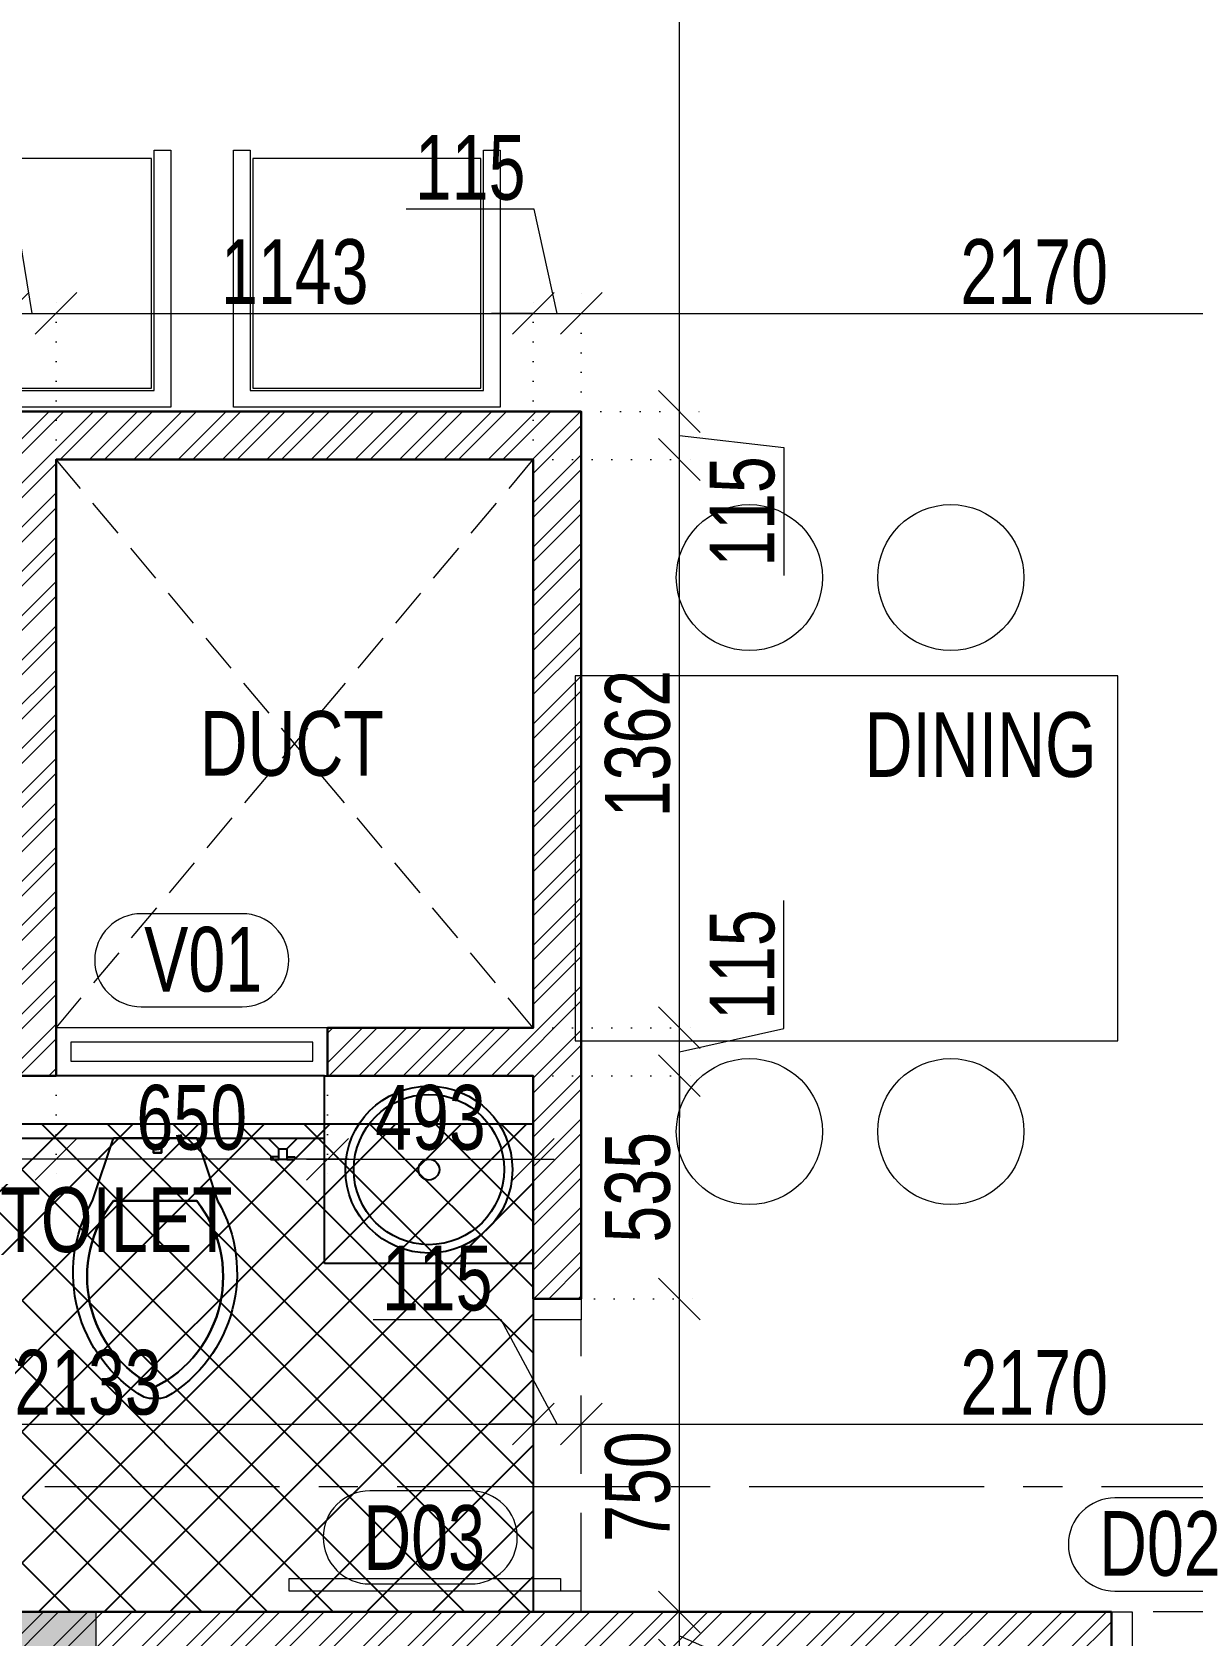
# Model space of a CAD drawing. Header units: inches. Extents: x 785882 to 928568, y 496782 to 576896.
# Drawn here: x 875611 to 878391, y 545544 to 549388 of the extents above; entities that cross this region are included whole.
import ezdxf
from ezdxf.enums import TextEntityAlignment as Align

# ---------------------------------------------------------------- set-up
doc = ezdxf.new("R2010")
doc.units = ezdxf.units.IN
doc.header["$LTSCALE"] = 750
doc.header["$MEASUREMENT"] = 0
for name, pattern in [('CENTER', [2, 1.25, -0.25, 0.25, -0.25]), ('CENTER2', [1.125, 0.75, -0.125, 0.125, -0.125]), ('DOT', [0.25, 0, -0.25]), ('HIDDEN', [0.375, 0.25, -0.125]), ('HIDDEN2', [0.1875, 0.125, -0.0625])]:
    doc.linetypes.add(name, pattern=pattern)
for name, color, linetype, lineweight in [('COLUMN', 5, 'Continuous', 13), ('d-fur', 250, 'Continuous', 9), ('DIMENSION WORKING-MSA', 222, 'Continuous', 13), ('DOOR NO-MSA', 4, 'Continuous', 9), ('DOOR-MSA', 50, 'Continuous', 13), ('DOTTED LINE-MSA', 3, 'HIDDEN2', 13), ('FURNITURE-MSA', 251, 'Continuous', 5), ('SECTION LINE', 14, 'CENTER', 9), ('TEXT ROOM NAME-MSA', 210, 'Continuous', 13), ('WALL HATCH-MSA', 251, 'Continuous', 9), ('WALL-MSA', 32, 'Continuous', 30), ('WINDOE NO-MAS', 4, 'Continuous', 9), ('WINDOW-MSA', 50, 'Continuous', 13)]:
    doc.layers.add(name, color=color, linetype=linetype, lineweight=lineweight)
for name, color, linetype in [('HATCH-SUNK 300MM-MSA', 47, 'Continuous'), ('P.FIXTURE', 7, 'Continuous'), ('R.C.C HATCH-MSA', 250, 'Continuous')]:
    doc.layers.add(name, color=color, linetype=linetype)
doc.styles.add('AR', font='swisscl.ttf')
doc.styles.add('Arial-Reg', font='swisscl.ttf', dxfattribs={"height": 155})
doc.styles.add('Arial-Reg+0.8Sc', font='swisscl.ttf')
doc.styles.add('MtXpl_Swis721_LtCn_B', font='swisscl.ttf')
doc.dimstyles.new('WORKING DIM', dxfattribs={"dimtxt": 155, "dimasz": 100, "dimexe": 50, "dimexo": 0, "dimgap": 20, "dimtad": 1, "dimdec": 0, "dimzin": 0, "dimdsep": 46, "dimtxsty": 'AR', "dimblk": 'OBLIQUE', "dimcen": 0.09, "dimdle": 50, "dimclrd": 256, "dimclre": 250, "dimclrt": 256, "dimadec": 0, "dimazin": 0, "dimtfac": 1, "dimtdec": 0, "dimtofl": 0, "dimtmove": 1, "dimatfit": 0, "dimfxl": 1, "dimtolj": 1, "dimtzin": 0, "dimlwd": -1, "dimlwe": -1, "dimarcsym": 0})

# ---------------------------------------------------------------- blocks, each defined once
blk = doc.blocks.new('t4tgg34')
for points in [[(375405.3, -62759.1), (375390.8, -62744.6), (375390.8, -62738.4), (375370.8, -62738.4), (375370.8, -62719.7), (375390.8, -62719.7), (375390.8, -62713.4), (375405.3, -62699), (375405.3, -62635.1), (375255.5, -62585.2, 0.412342), (374784.6, -62708.9, 0.132891), (374784.6, -62761, 0.412336), (375255.5, -62884.7), (375405.3, -62834.8)], [(375255.5, -62834.8, -0.475238), (374809.5, -62734.9, -0.475243), (375255.5, -62635.1)]]:
    blk.add_lwpolyline(points, format="xyb", close=True)
blk.add_lwpolyline([(375255.5, -62834.8), (375255.5, -62635.1, 0.475243), (374809.5, -62734.9, 0.475238), (375255.5, -62834.8, 0.489246)], format="xyb")
blk.add_lwpolyline([(375405.3, -62635.1), (375405.3, -62699), (375390.8, -62713.4), (375390.8, -62719.7), (375370.8, -62719.7), (375370.8, -62738.4), (375390.8, -62738.4), (375390.8, -62744.6), (375405.3, -62759.1), (375405.3, -62699), (375405.3, -62834.8)])
blk = doc.blocks.new('9')
at = {"linetype": 'Continuous'}
for p, q in [((709869.5, -390414.7), (709869.5, -390433.8)), ((709875.9, -390414.7), (709875.9, -390433.8)), ((709875.9, -390433.8), (709869.5, -390433.8))]:
    blk.add_line(p, q, dxfattribs=at)
for points in [[(709875.9, -390395.7), (709875.9, -390376.6), (709869.5, -390376.6), (709869.5, -390395.7)], [(709894.9, -390395.7), (709920.3, -390370.3), (709920.3, -390440.1), (709894.9, -390414.7)]]:
    blk.add_lwpolyline(points, dxfattribs=at)
blk.add_lwpolyline([(709894.9, -390414.7), (709869.5, -390414.7), (709869.5, -390395.7), (709894.9, -390395.7)], close=True, dxfattribs=at)
blk = doc.blocks.new('BLOCK-G & H TYPICAL COLOUMN')
at = {"layer": 'R.C.C HATCH-MSA'}
h = blk.add_hatch(color=256, dxfattribs=at)
h.dxf.hatch_style = 1
h.paths.add_polyline_path([(172697.62, -104207.75), (172688.57, -104207.75), (172688.57, -104255), (172697.62, -104255)])
h.paths.add_polyline_path([(172327.12, -104207.75), (172336.18, -104207.75), (172336.18, -104255), (172327.12, -104255)])
h.paths.add_polyline_path([(172819.88, -104207.75), (172819.88, -104216.81), (172867.12, -104216.81), (172867.12, -104207.75)])
h.paths.add_polyline_path([(172204.87, -104207.75), (172204.87, -104216.81), (172157.62, -104216.81), (172157.62, -104207.75)])
h.paths.add_polyline_path([(172561.18, -104240.06), (172552.12, -104240.06), (172552.12, -104287.31), (172561.18, -104287.31)])
h.paths.add_polyline_path([(172463.57, -104240.06), (172472.62, -104240.06), (172472.62, -104287.31), (172463.57, -104287.31)])
h.paths.add_polyline_path([(172177.87, -104422.2), (172177.87, -104431.25), (172130.62, -104431.25), (172130.62, -104422.2)])
h.paths.add_polyline_path([(172894.12, -104422.2), (172894.12, -104431.25), (172846.88, -104431.25), (172846.88, -104422.2)])
h.paths.add_polyline_path([(172336.12, -104486.75), (172336.12, -104495.81), (172288.87, -104495.81), (172288.87, -104486.75)])
h.paths.add_polyline_path([(172202.62, -104543.75), (172202.62, -104552.81), (172155.37, -104552.81), (172155.37, -104543.75)])
h.paths.add_polyline_path([(172822.13, -104543.75), (172822.13, -104552.81), (172869.37, -104552.81), (172869.37, -104543.75)])
h.paths.add_polyline_path([(172516.9, -104495.81), (172507.85, -104495.81), (172507.85, -104448.56), (172516.9, -104448.56)])
h.paths.add_polyline_path([(172697.62, -104104.25), (172688.57, -104104.25), (172688.57, -104057.01), (172697.62, -104057.01)])
h.paths.add_polyline_path([(172327.12, -104104.25), (172336.18, -104104.25), (172336.18, -104057.01), (172327.12, -104057.01)])
h.paths.add_polyline_path([(172819.88, -104104.25), (172819.88, -104095.2), (172867.12, -104095.2), (172867.12, -104104.25)])
h.paths.add_polyline_path([(172204.87, -104104.25), (172204.87, -104095.2), (172157.62, -104095.2), (172157.62, -104104.25)])
h.paths.add_polyline_path([(172561.18, -104071.94), (172552.12, -104071.94), (172552.12, -104024.7), (172561.18, -104024.7)])
h.paths.add_polyline_path([(172463.57, -104071.94), (172472.62, -104071.94), (172472.62, -104024.7), (172463.57, -104024.7)])
h.paths.add_polyline_path([(172177.87, -103889.81), (172177.87, -103880.75), (172130.62, -103880.75), (172130.62, -103889.81)])
h.paths.add_polyline_path([(172894.12, -103889.81), (172894.12, -103880.75), (172846.88, -103880.75), (172846.88, -103889.81)])
h.paths.add_polyline_path([(172336.12, -103825.25), (172336.12, -103816.2), (172288.87, -103816.2), (172288.87, -103825.25)])
h.paths.add_polyline_path([(172202.62, -103768.25), (172202.62, -103759.2), (172155.37, -103759.2), (172155.37, -103768.25)])
h.paths.add_polyline_path([(172822.13, -103768.25), (172822.13, -103759.2), (172869.37, -103759.2), (172869.37, -103768.25)])
h.paths.add_polyline_path([(172516.9, -103816.2), (172507.85, -103816.2), (172507.85, -103863.44), (172516.9, -103863.44)])
h.paths.add_polyline_path([(172548.37, -103699.31), (172548.37, -103690.25), (172595.62, -103690.25), (172595.62, -103699.31)])
h.paths.add_polyline_path([(172476.37, -103699.31), (172476.37, -103690.25), (172429.13, -103690.25), (172429.13, -103699.31)])
h.paths.add_polyline_path([(172726.82, -103612.31), (172726.82, -103603.25), (172774.06, -103603.25), (172774.06, -103612.31)])
h.paths.add_polyline_path([(172297.93, -103612.31), (172297.93, -103603.25), (172250.69, -103603.25), (172250.69, -103612.31)])
h.paths.add_polyline_path([(172920.37, -103523.81), (172920.37, -103514.75), (172857.56, -103514.75), (172857.56, -103523.81)])
h.paths.add_polyline_path([(172104.37, -103523.81), (172104.37, -103514.75), (172167.19, -103514.75), (172167.19, -103523.81)])
h.paths.add_polyline_path([(172476.37, -103492.94), (172467.32, -103492.94), (172467.32, -103445.7), (172476.37, -103445.7)])
h.paths.add_polyline_path([(172548.37, -103492.94), (172557.43, -103492.94), (172557.43, -103445.7), (172548.37, -103445.7)])
h.paths.add_polyline_path([(172663.43, -103454.75), (172759.5, -103454.75), (172759.5, -103349.7), (172663.43, -103349.7), (172663.43, -103358.75), (172750.44, -103358.75), (172750.44, -103445.7), (172663.43, -103445.7)])
h.paths.add_polyline_path([(172361.32, -103454.75), (172265.25, -103454.75), (172265.25, -103349.7), (172361.32, -103349.7), (172361.32, -103358.75), (172274.31, -103358.75), (172274.31, -103445.7), (172361.32, -103445.7)])
h.paths.add_polyline_path([(172428.37, -103358.75), (172419.32, -103358.75), (172419.32, -103311.51), (172428.37, -103311.51)])
h.paths.add_polyline_path([(172428.37, -103132.74), (172419.32, -103132.74), (172419.32, -103179.99), (172428.37, -103179.99)])
h.paths.add_polyline_path([(172151.62, -103286.75), (172151.62, -103277.7), (172104.37, -103277.7), (172104.37, -103286.75)])
h.paths.add_polyline_path([(172245.43, -103162.74), (172245.43, -103153.68), (172198.19, -103153.68), (172198.19, -103162.74)])
h.paths.add_polyline_path([(172428.37, -103021.25), (172419.32, -103021.25), (172419.32, -103068.5), (172428.37, -103068.5)])
h.paths.add_polyline_path([(172245.43, -102997.25), (172236.37, -102997.25), (172236.37, -103044.5), (172245.43, -103044.5)])
h.paths.add_polyline_path([(172104.37, -102997.25), (172104.37, -103006.31), (172151.62, -103006.31), (172151.62, -102997.25)])
h.paths.add_polyline_path([(172596.37, -103358.75), (172605.43, -103358.75), (172605.43, -103311.51), (172596.37, -103311.51)])
h.paths.add_polyline_path([(172596.37, -103132.74), (172605.43, -103132.74), (172605.43, -103179.99), (172596.37, -103179.99)])
h.paths.add_polyline_path([(172873.13, -103286.75), (172873.13, -103277.7), (172920.37, -103277.7), (172920.37, -103286.75)])
h.paths.add_polyline_path([(172779.32, -103162.74), (172779.32, -103153.68), (172826.56, -103153.68), (172826.56, -103162.74)])
h.paths.add_polyline_path([(172596.37, -103021.25), (172605.43, -103021.25), (172605.43, -103068.5), (172596.37, -103068.5)])
h.paths.add_polyline_path([(172779.32, -102997.25), (172788.37, -102997.25), (172788.37, -103044.5), (172779.32, -103044.5)])
h.paths.add_polyline_path([(172920.37, -102997.25), (172920.37, -103006.31), (172873.13, -103006.31), (172873.13, -102997.25)])
h.paths.add_polyline_path([(172548.37, -104612.7), (172548.37, -104621.75), (172595.62, -104621.75), (172595.62, -104612.7)])
h.paths.add_polyline_path([(172476.37, -104612.7), (172476.37, -104621.75), (172429.13, -104621.75), (172429.13, -104612.7)])
h.paths.add_polyline_path([(172297.93, -104699.7), (172297.93, -104708.75), (172250.69, -104708.75), (172250.69, -104699.7)])
h.paths.add_polyline_path([(172104.37, -104788.2), (172104.37, -104797.25), (172167.19, -104797.25), (172167.19, -104788.2)])
h.paths.add_polyline_path([(172726.82, -104699.7), (172726.82, -104708.75), (172774.06, -104708.75), (172774.06, -104699.7)])
h.paths.add_polyline_path([(172920.37, -104788.2), (172920.37, -104797.25), (172857.56, -104797.25), (172857.56, -104788.2)])
h.paths.add_polyline_path([(172476.37, -104819.06), (172467.32, -104819.06), (172467.32, -104866.31), (172476.37, -104866.31)])
h.paths.add_polyline_path([(172548.37, -104819.06), (172557.43, -104819.06), (172557.43, -104866.31), (172548.37, -104866.31)])
h.paths.add_polyline_path([(172663.43, -104857.25), (172759.5, -104857.25), (172759.5, -104962.31), (172663.43, -104962.31), (172663.43, -104953.25), (172750.44, -104953.25), (172750.44, -104866.31), (172663.43, -104866.31)])
h.paths.add_polyline_path([(172361.32, -104857.25), (172265.25, -104857.25), (172265.25, -104962.31), (172361.32, -104962.31), (172361.32, -104953.25), (172274.31, -104953.25), (172274.31, -104866.31), (172361.32, -104866.31)])
h.paths.add_polyline_path([(172428.37, -104953.25), (172419.32, -104953.25), (172419.32, -105000.5), (172428.37, -105000.5)])
h.paths.add_polyline_path([(172428.37, -105178.31), (172419.32, -105178.31), (172419.32, -105131.06), (172428.37, -105131.06)])
h.paths.add_polyline_path([(172151.62, -105025.25), (172151.62, -105034.31), (172104.37, -105034.31), (172104.37, -105025.25)])
h.paths.add_polyline_path([(172245.43, -105072.5), (172236.37, -105072.5), (172236.37, -105025.25), (172245.43, -105025.25)])
h.paths.add_polyline_path([(172428.37, -105290.75), (172419.32, -105290.75), (172419.32, -105243.51), (172428.37, -105243.51)])
h.paths.add_polyline_path([(172245.43, -105314.75), (172236.37, -105314.75), (172236.37, -105267.51), (172245.43, -105267.51)])
h.paths.add_polyline_path([(172104.37, -105277.35), (172113.43, -105277.35), (172113.43, -105314.75), (172104.37, -105314.75)])
h.paths.add_polyline_path([(172596.37, -104953.25), (172605.43, -104953.25), (172605.43, -105000.5), (172596.37, -105000.5)])
h.paths.add_polyline_path([(172596.37, -105178.31), (172605.43, -105178.31), (172605.43, -105131.06), (172596.37, -105131.06)])
h.paths.add_polyline_path([(172873.13, -105025.25), (172873.13, -105034.31), (172920.37, -105034.31), (172920.37, -105025.25)])
h.paths.add_polyline_path([(172788.37, -105025.25), (172779.32, -105025.25), (172779.32, -105072.5), (172788.37, -105072.5)])
h.paths.add_polyline_path([(172596.37, -105290.75), (172605.43, -105290.75), (172605.43, -105243.51), (172596.37, -105243.51)])
h.paths.add_polyline_path([(172779.32, -105314.75), (172788.37, -105314.75), (172788.37, -105267.51), (172779.32, -105267.51)])
h.paths.add_polyline_path([(172911.32, -105314.75), (172920.37, -105314.75), (172920.37, -105277.35), (172911.32, -105277.35)])
h.paths.add_polyline_path([(172688.63, -104486.75), (172688.63, -104495.81), (172735.87, -104495.81), (172735.87, -104486.75)])
h.paths.add_polyline_path([(172688.63, -103825.25), (172688.63, -103816.2), (172735.87, -103816.2), (172735.87, -103825.25)])
at = {"layer": 'COLUMN'}
blk.add_lwpolyline([(172548.37, -103699.31), (172548.37, -103690.25), (172595.62, -103690.25), (172595.62, -103699.31)], close=True, dxfattribs=at)
blk = doc.blocks.new('A$C59c041b7')
at = {"layer": 'HATCH-SUNK 300MM-MSA', "transparency": 33554559}
h = blk.add_hatch(dxfattribs=at)
h.set_pattern_fill('ANSI37', color=256, scale=35)
h.set_pattern_definition([(45, (0, 0), (-78.57724, 78.57724), []), (135, (0, 0), (-78.57724, -78.57724), [])])
h.paths.add_polyline_path([(13525.5, -17602.2), (11507.6, -17602.2), (11507.6, -16432.2), (13525.5, -16432.2)])
at = {"layer": 'HATCH-SUNK 300MM-MSA'}
blk.add_lwpolyline([(13525.5, -17602.2), (11507.6, -17602.2), (11507.6, -16432.2), (13525.5, -16432.2)], close=True, dxfattribs=at)
blk = doc.blocks.new('A$Caebde61c')
at = {"layer": 'FURNITURE-MSA'}
blk.add_lwpolyline([(14925.5, -15358.9), (13625.5, -15358.9), (13625.5, -16233.9), (14925.5, -16233.9)], close=True, dxfattribs=at)
for centre in [(14043.1, -15123.5), (14525.5, -15123.5), (14043.1, -16451.1), (14525.5, -16451.1)]:
    blk.add_circle(centre, 175, dxfattribs=at)
blk = doc.blocks.new('Win-Tag-03')
blk.add_lwpolyline([(-130, 120), (130, 120, -0.414214), (250, 0), (250, 0, -0.414214), (130, -120), (-130, -120, -0.414214), (-250, 0), (-250, 0, -0.414214)], format="xyb", close=True)
blk = doc.blocks.new('A$C37e82350')
at = {"layer": 'SECTION LINE', "linetype": 'CENTER2'}
blk.add_lwpolyline([(17358.7, 15657), (17302.2, 15657), (17302.2, -11419.6), (17346.3, -11419.6)], dxfattribs=at)
blk = doc.blocks.new('A$C16cd5f5f')
at = {"layer": 'WINDOW-MSA', "ltscale": 5000}
for points in [[(50, 50), (50, 850), (80, 850), (80, 50)], [(0, 0), (50, 0), (50, 115), (0, 115)], [(900, 0), (850, 0), (850, 115), (900, 115)]]:
    blk.add_lwpolyline(points, close=True, dxfattribs=at)
at = {"layer": 'WINDOW-MSA', "linetype": 'HIDDEN'}
for points in [[(50, 115), (850, 115)], [(50, 0), (850, 0)]]:
    blk.add_lwpolyline(points, dxfattribs=at)
blk = doc.blocks.new('A$Ca69f7aba')
at = {"layer": 'WINDOW-MSA', "ltscale": 5000}
for points in [[(-750, 0), (-700, 0), (-700, -115), (-750, -115)], [(0, 0), (-50, 0), (-50, -115), (0, -115)], [(-50, -50), (-50, -700), (-80, -700), (-80, -50)]]:
    blk.add_lwpolyline(points, close=True, dxfattribs=at)
at = {"layer": 'WINDOW-MSA', "linetype": 'HIDDEN'}
blk.add_lwpolyline([(-50, 0), (-700, 0)], dxfattribs=at)
at = {"layer": 'WINDOW-MSA', "linetype": 'HIDDEN', "elevation": 0}
blk.add_lwpolyline([(-50, -115), (-700, -115)], dxfattribs=at)
blk = doc.blocks.new('_Oblique')
at = {"color": 0, "linetype": 'ByBlock', "lineweight": -2}
blk.add_line((-0.5, -0.5), (0.5, 0.5), dxfattribs=at)
blk = doc.blocks.new('*D1717')
at = {"layer": 'Defpoints', "color": 0, "ltscale": 0.25, "transparency": 16777216}
for p in [(877161.4, 545601.8), (877161.4, 545601.8), (877161.4, 545486.8)]:
    blk.add_point(p, dxfattribs=at)
at = {"layer": 'DIMENSION WORKING-MSA', "ltscale": 0.25, "transparency": 16777216}
for p, q in [((877161.4, 545601.8), (877161.4, 545701.8)), ((877161.4, 545486.8), (877161.4, 545601.8)), ((877161.4, 545544.3), (877411.4, 545435.3)), ((877161.4, 545486.8), (877161.4, 545386.8)), ((877411.4, 545435.3), (877411.4, 545128.4))]:
    blk.add_line(p, q, dxfattribs=at)
at = {"layer": 'DIMENSION WORKING-MSA', "color": 250, "linetype": 'DOT', "ltscale": 0.25, "transparency": 16777216}
for p, q in [((877161.4, 545601.8), (877211.4, 545601.8)), ((877161.4, 545486.8), (877211.4, 545486.8))]:
    blk.add_line(p, q, dxfattribs=at)
at = {"layer": 'DIMENSION WORKING-MSA', "ltscale": 0.25, "transparency": 16777216, "xscale": 100, "yscale": 100, "zscale": 100}
for p, rotation in [((877161.4, 545601.8), 270), ((877161.4, 545486.8), 90)]:
    blk.add_blockref('_Oblique', p, dxfattribs=dict(at, rotation=rotation))
at = {"layer": 'DIMENSION WORKING-MSA', "ltscale": 0.25, "transparency": 16777216, "insert": (877312.3, 545281.9), "char_height": 155, "attachment_point": 5, "rotation": 90, "style": 'AR'}
blk.add_mtext('\\A1;115', dxfattribs=at)
blk = doc.blocks.new('*D1718')
at = {"layer": 'Defpoints', "color": 0, "ltscale": 0.25, "transparency": 16777216}
for p in [(876911.4, 546351.8), (877161.4, 546351.8), (877161.4, 545601.8)]:
    blk.add_point(p, dxfattribs=at)
at = {"layer": 'DIMENSION WORKING-MSA', "ltscale": 0.25, "transparency": 16777216}
blk.add_line((877161.4, 545551.8), (877161.4, 546401.8), dxfattribs=at)
at = {"layer": 'DIMENSION WORKING-MSA', "color": 250, "linetype": 'DOT', "ltscale": 0.25, "transparency": 16777216}
for p, q in [((876911.4, 546351.8), (877211.4, 546351.8)), ((877161.4, 545601.8), (877211.4, 545601.8))]:
    blk.add_line(p, q, dxfattribs=at)
at = {"layer": 'DIMENSION WORKING-MSA', "ltscale": 0.25, "transparency": 16777216, "xscale": 100, "yscale": 100, "zscale": 100}
for p, rotation in [((877161.4, 546351.8), 90), ((877161.4, 545601.8), 270)]:
    blk.add_blockref('_Oblique', p, dxfattribs=dict(at, rotation=rotation))
at = {"layer": 'DIMENSION WORKING-MSA', "ltscale": 0.25, "transparency": 16777216, "insert": (877062, 545901.8), "char_height": 155, "attachment_point": 5, "rotation": 90, "style": 'AR'}
blk.add_mtext('\\A1;750', dxfattribs=at)
blk = doc.blocks.new('*D1719')
at = {"layer": 'Defpoints', "color": 0, "ltscale": 0.25, "transparency": 16777216}
for p in [(876811.4, 546886.8), (877161.4, 546886.8), (876911.4, 546351.8)]:
    blk.add_point(p, dxfattribs=at)
at = {"layer": 'DIMENSION WORKING-MSA', "ltscale": 0.25, "transparency": 16777216}
blk.add_line((877161.4, 546301.8), (877161.4, 546936.8), dxfattribs=at)
at = {"layer": 'DIMENSION WORKING-MSA', "color": 250, "linetype": 'DOT', "ltscale": 0.25, "transparency": 16777216}
for p, q in [((876811.4, 546886.8), (877211.4, 546886.8)), ((876911.4, 546351.8), (877211.4, 546351.8))]:
    blk.add_line(p, q, dxfattribs=at)
at = {"layer": 'DIMENSION WORKING-MSA', "ltscale": 0.25, "transparency": 16777216, "xscale": 100, "yscale": 100, "zscale": 100}
for p, rotation in [((877161.4, 546886.8), 90), ((877161.4, 546351.8), 270)]:
    blk.add_blockref('_Oblique', p, dxfattribs=dict(at, rotation=rotation))
at = {"layer": 'DIMENSION WORKING-MSA', "ltscale": 0.25, "transparency": 16777216, "insert": (877061.9, 546619.3), "char_height": 155, "attachment_point": 5, "rotation": 90, "style": 'AR'}
blk.add_mtext('\\A1;535', dxfattribs=at)
blk = doc.blocks.new('*D1720')
at = {"layer": 'Defpoints', "color": 0, "ltscale": 0.25, "transparency": 16777216}
for p in [(876811.4, 547001.8), (877161.4, 547001.8), (876811.4, 546886.8)]:
    blk.add_point(p, dxfattribs=at)
at = {"layer": 'DIMENSION WORKING-MSA', "ltscale": 0.25, "transparency": 16777216}
for p, q in [((877411.4, 546999.6), (877411.4, 547306.4)), ((877161.4, 547001.8), (877161.4, 547101.8)), ((877161.4, 546886.8), (877161.4, 547001.8)), ((877161.4, 546944.3), (877411.4, 546999.6)), ((877161.4, 546886.8), (877161.4, 546786.8))]:
    blk.add_line(p, q, dxfattribs=at)
at = {"layer": 'DIMENSION WORKING-MSA', "color": 250, "linetype": 'DOT', "ltscale": 0.25, "transparency": 16777216}
for p, q in [((876811.4, 547001.8), (877211.4, 547001.8)), ((876811.4, 546886.8), (877211.4, 546886.8))]:
    blk.add_line(p, q, dxfattribs=at)
at = {"layer": 'DIMENSION WORKING-MSA', "ltscale": 0.25, "transparency": 16777216, "xscale": 100, "yscale": 100, "zscale": 100}
for p, rotation in [((877161.4, 547001.8), 270), ((877161.4, 546886.8), 90)]:
    blk.add_blockref('_Oblique', p, dxfattribs=dict(at, rotation=rotation))
at = {"layer": 'DIMENSION WORKING-MSA', "ltscale": 0.25, "transparency": 16777216, "insert": (877312.3, 547153), "char_height": 155, "attachment_point": 5, "rotation": 90, "style": 'AR'}
blk.add_mtext('\\A1;115', dxfattribs=at)
blk = doc.blocks.new('*D1721')
at = {"layer": 'Defpoints', "color": 0, "ltscale": 0.25, "transparency": 16777216}
for p in [(876811.4, 548363.5), (877161.4, 548363.5), (876811.4, 547001.8)]:
    blk.add_point(p, dxfattribs=at)
at = {"layer": 'DIMENSION WORKING-MSA', "ltscale": 0.25, "transparency": 16777216}
blk.add_line((877161.4, 546951.8), (877161.4, 548413.5), dxfattribs=at)
at = {"layer": 'DIMENSION WORKING-MSA', "color": 250, "linetype": 'DOT', "ltscale": 0.25, "transparency": 16777216}
for p, q in [((876811.4, 548363.5), (877211.4, 548363.5)), ((876811.4, 547001.8), (877211.4, 547001.8))]:
    blk.add_line(p, q, dxfattribs=at)
at = {"layer": 'DIMENSION WORKING-MSA', "ltscale": 0.25, "transparency": 16777216, "xscale": 100, "yscale": 100, "zscale": 100}
for p, rotation in [((877161.4, 548363.5), 90), ((877161.4, 547001.8), 270)]:
    blk.add_blockref('_Oblique', p, dxfattribs=dict(at, rotation=rotation))
at = {"layer": 'DIMENSION WORKING-MSA', "ltscale": 0.25, "transparency": 16777216, "insert": (877061.9, 547682.6), "char_height": 155, "attachment_point": 5, "rotation": 90, "style": 'AR'}
blk.add_mtext('\\A1;1362', dxfattribs=at)
blk = doc.blocks.new('*D1722')
at = {"layer": 'Defpoints', "color": 0, "ltscale": 0.25, "transparency": 16777216}
for p in [(876926.4, 548478.5), (877161.4, 548478.5), (876811.4, 548363.5)]:
    blk.add_point(p, dxfattribs=at)
at = {"layer": 'DIMENSION WORKING-MSA', "ltscale": 0.25, "transparency": 16777216}
for p, q in [((877161.4, 548313.5), (877161.4, 548528.5)), ((877161.4, 548421), (877411.4, 548392.1)), ((877411.4, 548392.1), (877411.4, 548085.3))]:
    blk.add_line(p, q, dxfattribs=at)
at = {"layer": 'DIMENSION WORKING-MSA', "color": 250, "linetype": 'DOT', "ltscale": 0.25, "transparency": 16777216}
for p, q in [((876926.4, 548478.5), (877211.4, 548478.5)), ((876811.4, 548363.5), (877211.4, 548363.5))]:
    blk.add_line(p, q, dxfattribs=at)
at = {"layer": 'DIMENSION WORKING-MSA', "ltscale": 0.25, "transparency": 16777216, "xscale": 100, "yscale": 100, "zscale": 100}
for p, rotation in [((877161.4, 548478.5), 90), ((877161.4, 548363.5), 270)]:
    blk.add_blockref('_Oblique', p, dxfattribs=dict(at, rotation=rotation))
at = {"layer": 'DIMENSION WORKING-MSA', "ltscale": 0.25, "transparency": 16777216, "insert": (877312.3, 548238.7), "char_height": 155, "attachment_point": 5, "rotation": 90, "style": 'AR'}
blk.add_mtext('\\A1;115', dxfattribs=at)
blk = doc.blocks.new('*D1723')
at = {"layer": 'Defpoints', "color": 0, "ltscale": 0.25, "transparency": 16777216}
for p in [(877161.4, 551698.5), (877161.4, 551698.5), (876926.4, 548478.5)]:
    blk.add_point(p, dxfattribs=at)
at = {"layer": 'DIMENSION WORKING-MSA', "ltscale": 0.25, "transparency": 16777216}
blk.add_line((877161.4, 548428.5), (877161.4, 551748.5), dxfattribs=at)
at = {"layer": 'DIMENSION WORKING-MSA', "color": 250, "linetype": 'DOT', "ltscale": 0.25, "transparency": 16777216}
for p, q in [((877161.4, 551698.5), (877111.4, 551698.5)), ((876926.4, 548478.5), (877211.4, 548478.5))]:
    blk.add_line(p, q, dxfattribs=at)
at = {"layer": 'DIMENSION WORKING-MSA', "ltscale": 0.25, "transparency": 16777216, "xscale": 100, "yscale": 100, "zscale": 100}
for p, rotation in [((877161.4, 551698.5), 90), ((877161.4, 548478.5), 270)]:
    blk.add_blockref('_Oblique', p, dxfattribs=dict(at, rotation=rotation))
at = {"layer": 'DIMENSION WORKING-MSA', "ltscale": 0.25, "transparency": 16777216, "insert": (877061.9, 550088.5), "char_height": 155, "attachment_point": 5, "rotation": 90, "style": 'AR'}
blk.add_mtext('\\A1;3220', dxfattribs=at)
blk = doc.blocks.new('*D1739')
at = {"layer": 'Defpoints', "color": 0, "ltscale": 0.25, "transparency": 16777216}
for p in [(875668.4, 548713.5), (875553.4, 548363.5), (875668.4, 548363.5)]:
    blk.add_point(p, dxfattribs=at)
at = {"layer": 'DIMENSION WORKING-MSA', "ltscale": 0.25, "transparency": 16777216}
for p, q in [((875570.6, 548963.5), (875263.7, 548963.5)), ((875610.9, 548713.5), (875570.6, 548963.5)), ((875553.4, 548713.5), (875453.4, 548713.5)), ((875553.4, 548713.5), (875668.4, 548713.5)), ((875668.4, 548713.5), (875768.4, 548713.5))]:
    blk.add_line(p, q, dxfattribs=at)
at = {"layer": 'DIMENSION WORKING-MSA', "color": 250, "linetype": 'DOT', "ltscale": 0.25, "transparency": 16777216}
for p, q in [((875553.4, 548363.5), (875553.4, 548763.5)), ((875668.4, 548363.5), (875668.4, 548763.5))]:
    blk.add_line(p, q, dxfattribs=at)
at = {"layer": 'DIMENSION WORKING-MSA', "ltscale": 0.25, "transparency": 16777216, "xscale": 100, "yscale": 100, "zscale": 100}
blk.add_blockref('_Oblique', (875553.4, 548713.5), dxfattribs=at)
at = {"layer": 'DIMENSION WORKING-MSA', "ltscale": 0.25, "transparency": 16777216, "xscale": 100, "yscale": 100, "zscale": 100, "rotation": 180}
blk.add_blockref('_Oblique', (875668.4, 548713.5), dxfattribs=at)
at = {"layer": 'DIMENSION WORKING-MSA', "ltscale": 0.25, "transparency": 16777216, "insert": (875417.2, 549062.5), "char_height": 155, "attachment_point": 5, "style": 'AR'}
blk.add_mtext('\\A1;115', dxfattribs=at)
blk = doc.blocks.new('*D1740')
at = {"layer": 'Defpoints', "color": 0, "ltscale": 0.25, "transparency": 16777216}
for p in [(876811.4, 548713.5), (875668.4, 548363.5), (876811.4, 548363.5)]:
    blk.add_point(p, dxfattribs=at)
at = {"layer": 'DIMENSION WORKING-MSA', "color": 250, "linetype": 'DOT', "ltscale": 0.25, "transparency": 16777216}
for p, q in [((875668.4, 548363.5), (875668.4, 548763.5)), ((876811.4, 548363.5), (876811.4, 548763.5))]:
    blk.add_line(p, q, dxfattribs=at)
at = {"layer": 'DIMENSION WORKING-MSA', "ltscale": 0.25, "transparency": 16777216}
blk.add_line((875618.4, 548713.5), (876861.4, 548713.5), dxfattribs=at)
at = {"layer": 'DIMENSION WORKING-MSA', "ltscale": 0.25, "transparency": 16777216, "xscale": 100, "yscale": 100, "zscale": 100, "rotation": 180}
blk.add_blockref('_Oblique', (875668.4, 548713.5), dxfattribs=at)
at = {"layer": 'DIMENSION WORKING-MSA', "ltscale": 0.25, "transparency": 16777216, "xscale": 100, "yscale": 100, "zscale": 100}
blk.add_blockref('_Oblique', (876811.4, 548713.5), dxfattribs=at)
at = {"layer": 'DIMENSION WORKING-MSA', "ltscale": 0.25, "transparency": 16777216, "insert": (876239.9, 548812.8), "char_height": 155, "attachment_point": 5, "style": 'AR'}
blk.add_mtext('\\A1;1143', dxfattribs=at)
blk = doc.blocks.new('*D1741')
at = {"layer": 'Defpoints', "color": 0, "ltscale": 0.25, "transparency": 16777216}
for p in [(876926.4, 548713.5), (876926.4, 548478.5), (876811.4, 548363.5)]:
    blk.add_point(p, dxfattribs=at)
at = {"layer": 'DIMENSION WORKING-MSA', "ltscale": 0.25, "transparency": 16777216}
for p, q in [((876813.6, 548963.5), (876506.7, 548963.5)), ((876868.9, 548713.5), (876813.6, 548963.5)), ((876811.4, 548713.5), (876711.4, 548713.5)), ((876811.4, 548713.5), (876926.4, 548713.5)), ((876926.4, 548713.5), (877026.4, 548713.5))]:
    blk.add_line(p, q, dxfattribs=at)
at = {"layer": 'DIMENSION WORKING-MSA', "color": 250, "linetype": 'DOT', "ltscale": 0.25, "transparency": 16777216}
for p, q in [((876811.4, 548363.5), (876811.4, 548763.5)), ((876926.4, 548478.5), (876926.4, 548763.5))]:
    blk.add_line(p, q, dxfattribs=at)
at = {"layer": 'DIMENSION WORKING-MSA', "ltscale": 0.25, "transparency": 16777216, "xscale": 100, "yscale": 100, "zscale": 100}
blk.add_blockref('_Oblique', (876811.4, 548713.5), dxfattribs=at)
at = {"layer": 'DIMENSION WORKING-MSA', "ltscale": 0.25, "transparency": 16777216, "xscale": 100, "yscale": 100, "zscale": 100, "rotation": 180}
blk.add_blockref('_Oblique', (876926.4, 548713.5), dxfattribs=at)
at = {"layer": 'DIMENSION WORKING-MSA', "ltscale": 0.25, "transparency": 16777216, "insert": (876660.2, 549062.5), "char_height": 155, "attachment_point": 5, "style": 'AR'}
blk.add_mtext('\\A1;115', dxfattribs=at)
blk = doc.blocks.new('*D1742')
at = {"layer": 'Defpoints', "color": 0, "ltscale": 0.25, "transparency": 16777216}
for p in [(879096, 548713.5), (876926.4, 548478.5), (879096, 548311.6)]:
    blk.add_point(p, dxfattribs=at)
at = {"layer": 'DIMENSION WORKING-MSA', "color": 250, "linetype": 'DOT', "ltscale": 0.25, "transparency": 16777216}
for p, q in [((876926.4, 548478.5), (876926.4, 548763.5)), ((879096, 548311.6), (879096, 548763.5))]:
    blk.add_line(p, q, dxfattribs=at)
at = {"layer": 'DIMENSION WORKING-MSA', "ltscale": 0.25, "transparency": 16777216}
blk.add_line((876876.4, 548713.5), (879146, 548713.5), dxfattribs=at)
at = {"layer": 'DIMENSION WORKING-MSA', "ltscale": 0.25, "transparency": 16777216, "xscale": 100, "yscale": 100, "zscale": 100, "rotation": 180}
blk.add_blockref('_Oblique', (876926.4, 548713.5), dxfattribs=at)
at = {"layer": 'DIMENSION WORKING-MSA', "ltscale": 0.25, "transparency": 16777216, "xscale": 100, "yscale": 100, "zscale": 100}
blk.add_blockref('_Oblique', (879096, 548713.5), dxfattribs=at)
at = {"layer": 'DIMENSION WORKING-MSA', "ltscale": 0.25, "transparency": 16777216, "insert": (878011.2, 548812.8), "char_height": 155, "attachment_point": 5, "style": 'AR'}
blk.add_mtext('\\A1;2170', dxfattribs=at)
blk = doc.blocks.new('*D1771')
at = {"layer": 'Defpoints', "color": 0, "ltscale": 0.25, "transparency": 16777216}
for p in [(874678.5, 546051.8), (876811.4, 546051.8), (876811.4, 546051.8)]:
    blk.add_point(p, dxfattribs=at)
at = {"layer": 'DIMENSION WORKING-MSA', "color": 250, "linetype": 'DOT', "ltscale": 0.25, "transparency": 16777216}
for p, q in [((874678.5, 546051.8), (874678.5, 546101.8)), ((876811.4, 546051.8), (876811.4, 546101.8))]:
    blk.add_line(p, q, dxfattribs=at)
at = {"layer": 'DIMENSION WORKING-MSA', "ltscale": 0.25, "transparency": 16777216}
blk.add_line((874628.5, 546051.8), (876861.4, 546051.8), dxfattribs=at)
at = {"layer": 'DIMENSION WORKING-MSA', "ltscale": 0.25, "transparency": 16777216, "xscale": 100, "yscale": 100, "zscale": 100, "rotation": 180}
blk.add_blockref('_Oblique', (874678.5, 546051.8), dxfattribs=at)
at = {"layer": 'DIMENSION WORKING-MSA', "ltscale": 0.25, "transparency": 16777216, "xscale": 100, "yscale": 100, "zscale": 100}
blk.add_blockref('_Oblique', (876811.4, 546051.8), dxfattribs=at)
at = {"layer": 'DIMENSION WORKING-MSA', "ltscale": 0.25, "transparency": 16777216, "insert": (875744.9, 546151.1), "char_height": 155, "attachment_point": 5, "style": 'AR'}
blk.add_mtext('\\A1;2133', dxfattribs=at)
blk = doc.blocks.new('*D1772')
at = {"layer": 'Defpoints', "color": 0, "ltscale": 0.25, "transparency": 16777216}
for p in [(876811.4, 546051.8), (876926.4, 546051.8), (876926.4, 546051.8)]:
    blk.add_point(p, dxfattribs=at)
at = {"layer": 'DIMENSION WORKING-MSA', "ltscale": 0.25, "transparency": 16777216}
for p, q in [((876734.6, 546301.8), (876427.7, 546301.8)), ((876868.9, 546051.8), (876734.6, 546301.8)), ((876811.4, 546051.8), (876711.4, 546051.8)), ((876811.4, 546051.8), (876926.4, 546051.8)), ((876926.4, 546051.8), (877026.4, 546051.8))]:
    blk.add_line(p, q, dxfattribs=at)
at = {"layer": 'DIMENSION WORKING-MSA', "color": 250, "linetype": 'DOT', "ltscale": 0.25, "transparency": 16777216}
for p, q in [((876811.4, 546051.8), (876811.4, 546101.8)), ((876926.4, 546051.8), (876926.4, 546101.8))]:
    blk.add_line(p, q, dxfattribs=at)
at = {"layer": 'DIMENSION WORKING-MSA', "ltscale": 0.25, "transparency": 16777216, "xscale": 100, "yscale": 100, "zscale": 100}
blk.add_blockref('_Oblique', (876811.4, 546051.8), dxfattribs=at)
at = {"layer": 'DIMENSION WORKING-MSA', "ltscale": 0.25, "transparency": 16777216, "xscale": 100, "yscale": 100, "zscale": 100, "rotation": 180}
blk.add_blockref('_Oblique', (876926.4, 546051.8), dxfattribs=at)
at = {"layer": 'DIMENSION WORKING-MSA', "ltscale": 0.25, "transparency": 16777216, "insert": (876581.2, 546400.8), "char_height": 155, "attachment_point": 5, "style": 'AR'}
blk.add_mtext('\\A1;115', dxfattribs=at)
blk = doc.blocks.new('*D1773')
at = {"layer": 'Defpoints', "color": 0, "ltscale": 0.25, "transparency": 16777216}
for p in [(876926.4, 546051.8), (879096, 546051.8), (879096, 546051.8)]:
    blk.add_point(p, dxfattribs=at)
at = {"layer": 'DIMENSION WORKING-MSA', "color": 250, "linetype": 'DOT', "ltscale": 0.25, "transparency": 16777216}
for p, q in [((876926.4, 546051.8), (876926.4, 546101.8)), ((879096, 546051.8), (879096, 546101.8))]:
    blk.add_line(p, q, dxfattribs=at)
at = {"layer": 'DIMENSION WORKING-MSA', "ltscale": 0.25, "transparency": 16777216}
blk.add_line((876876.4, 546051.8), (879146, 546051.8), dxfattribs=at)
at = {"layer": 'DIMENSION WORKING-MSA', "ltscale": 0.25, "transparency": 16777216, "xscale": 100, "yscale": 100, "zscale": 100, "rotation": 180}
blk.add_blockref('_Oblique', (876926.4, 546051.8), dxfattribs=at)
at = {"layer": 'DIMENSION WORKING-MSA', "ltscale": 0.25, "transparency": 16777216, "xscale": 100, "yscale": 100, "zscale": 100}
blk.add_blockref('_Oblique', (879096, 546051.8), dxfattribs=at)
at = {"layer": 'DIMENSION WORKING-MSA', "ltscale": 0.25, "transparency": 16777216, "insert": (878011.2, 546151.1), "char_height": 155, "attachment_point": 5, "style": 'AR'}
blk.add_mtext('\\A1;2170', dxfattribs=at)
blk = doc.blocks.new('*D2361')
at = {"layer": 'Defpoints', "color": 0, "ltscale": 0.25, "transparency": 16777216}
for p in [(874678.5, 546886.8), (875668.4, 546886.8), (874678.5, 546686.6)]:
    blk.add_point(p, dxfattribs=at)
at = {"layer": 'DIMENSION WORKING-MSA', "color": 250, "linetype": 'DOT', "ltscale": 0.25, "transparency": 16777216}
for p, q in [((874678.5, 546886.8), (874678.5, 546636.6)), ((875668.4, 546886.8), (875668.4, 546636.6))]:
    blk.add_line(p, q, dxfattribs=at)
at = {"layer": 'DIMENSION WORKING-MSA', "ltscale": 0.25, "transparency": 16777216}
blk.add_line((875718.4, 546686.6), (874628.5, 546686.6), dxfattribs=at)
at = {"layer": 'DIMENSION WORKING-MSA', "ltscale": 0.25, "transparency": 16777216, "xscale": 100, "yscale": 100, "zscale": 100, "rotation": 180}
blk.add_blockref('_Oblique', (874678.5, 546686.6), dxfattribs=at)
at = {"layer": 'DIMENSION WORKING-MSA', "ltscale": 0.25, "transparency": 16777216, "xscale": 100, "yscale": 100, "zscale": 100}
blk.add_blockref('_Oblique', (875668.4, 546686.6), dxfattribs=at)
at = {"layer": 'DIMENSION WORKING-MSA', "ltscale": 0.25, "transparency": 16777216, "insert": (875173.4, 546786), "char_height": 155, "attachment_point": 5, "style": 'AR'}
blk.add_mtext('\\A1;990', dxfattribs=at)
blk = doc.blocks.new('*D2362')
at = {"layer": 'Defpoints', "color": 0, "ltscale": 0.25, "transparency": 16777216}
for p in [(875668.4, 546886.8), (876318.4, 546886.8), (875668.4, 546686.6)]:
    blk.add_point(p, dxfattribs=at)
at = {"layer": 'DIMENSION WORKING-MSA', "color": 250, "linetype": 'DOT', "ltscale": 0.25, "transparency": 16777216}
for p, q in [((875668.4, 546886.8), (875668.4, 546636.6)), ((876318.4, 546886.8), (876318.4, 546636.6))]:
    blk.add_line(p, q, dxfattribs=at)
at = {"layer": 'DIMENSION WORKING-MSA', "ltscale": 0.25, "transparency": 16777216}
blk.add_line((876368.4, 546686.6), (875618.4, 546686.6), dxfattribs=at)
at = {"layer": 'DIMENSION WORKING-MSA', "ltscale": 0.25, "transparency": 16777216, "xscale": 100, "yscale": 100, "zscale": 100, "rotation": 180}
blk.add_blockref('_Oblique', (875668.4, 546686.6), dxfattribs=at)
at = {"layer": 'DIMENSION WORKING-MSA', "ltscale": 0.25, "transparency": 16777216, "xscale": 100, "yscale": 100, "zscale": 100}
blk.add_blockref('_Oblique', (876318.4, 546686.6), dxfattribs=at)
at = {"layer": 'DIMENSION WORKING-MSA', "ltscale": 0.25, "transparency": 16777216, "insert": (875993.4, 546786), "char_height": 155, "attachment_point": 5, "style": 'AR'}
blk.add_mtext('\\A1;650', dxfattribs=at)
blk = doc.blocks.new('*D2363')
at = {"layer": 'Defpoints', "color": 0, "ltscale": 0.25, "transparency": 16777216}
for p in [(876318.4, 546886.8), (876811.4, 546886.8), (876811.4, 546686.6)]:
    blk.add_point(p, dxfattribs=at)
at = {"layer": 'DIMENSION WORKING-MSA', "color": 250, "linetype": 'DOT', "ltscale": 0.25, "transparency": 16777216}
for p, q in [((876318.4, 546886.8), (876318.4, 546636.6)), ((876811.4, 546886.8), (876811.4, 546636.6))]:
    blk.add_line(p, q, dxfattribs=at)
at = {"layer": 'DIMENSION WORKING-MSA', "ltscale": 0.25, "transparency": 16777216}
blk.add_line((876268.4, 546686.6), (876861.4, 546686.6), dxfattribs=at)
at = {"layer": 'DIMENSION WORKING-MSA', "ltscale": 0.25, "transparency": 16777216, "xscale": 100, "yscale": 100, "zscale": 100, "rotation": 180}
blk.add_blockref('_Oblique', (876318.4, 546686.6), dxfattribs=at)
at = {"layer": 'DIMENSION WORKING-MSA', "ltscale": 0.25, "transparency": 16777216, "xscale": 100, "yscale": 100, "zscale": 100}
blk.add_blockref('_Oblique', (876811.4, 546686.6), dxfattribs=at)
at = {"layer": 'DIMENSION WORKING-MSA', "ltscale": 0.25, "transparency": 16777216, "insert": (876564.9, 546786), "char_height": 155, "attachment_point": 5, "style": 'AR'}
blk.add_mtext('\\A1;493', dxfattribs=at)

msp = doc.modelspace()

# ---------------------------------------------------------------- hatches: boundary and pattern name
at = {"layer": 'WALL HATCH-MSA'}
h = msp.add_hatch(dxfattribs=at)
h.set_pattern_fill('ANSI32', color=256, scale=200)
h.set_pattern_definition([(45, (36976.4, 0), (-53.0330086, 53.0330086), []), (45, (37011.755, 0), (-53.0330086, 53.0330086), [])])
h.paths.add_polyline_path([(874678.5, 545601.8), (874678.5, 546886.8), (875668.4, 546886.8), (875668.4, 548363.5), (876811.4, 548363.5), (876811.4, 547001.8), (876318.4, 547001.8), (876318.4, 546886.8), (876811.4, 546886.8), (876811.4, 546351.8), (876926.4, 546351.8), (876926.4, 548478.5), (874678.5, 548478.5), (874678.5, 551698.5), (874793.5, 551698.5), (874793.5, 551813.5), (874563.5, 551813.5), (874563.5, 548363.5), (875553.4, 548363.5), (875553.4, 547613.5), (874563.5, 547613.5), (874563.5, 547498.5), (875553.4, 547498.5), (875553.4, 547001.8), (874563.5, 547001.8), (874563.5, 545371.8), (875477.9, 545371.8), (875477.9, 542402.8), (874814.1, 542402.8), (874814.1, 542287.8), (878126, 542287.8), (878126, 542402.8), (875592.9, 542402.8), (875592.9, 545486.8), (878196, 545486.8), (878196, 545601.8)])

# ---------------------------------------------------------------- linework, layer by layer
at = {"layer": 'd-fur', "ltscale": 100}
for points in [[(875304.6, 549104.6), (875344.6, 549104.6), (875344.6, 548528.5), (875903.3, 548528.5), (875903.3, 549104.6), (875943.3, 549104.6), (875943.3, 548488.5), (875304.6, 548488.5)], [(875897.3, 549084.6), (875350.6, 549084.6), (875350.6, 548534.5), (875897.3, 548534.5)], [(876093.3, 549104.6), (876133.3, 549104.6), (876133.3, 548528.5), (876692, 548528.5), (876692, 549104.6), (876732, 549104.6), (876732, 548488.5), (876093.3, 548488.5)], [(876686, 549084.6), (876139.3, 549084.6), (876139.3, 548534.5), (876686, 548534.5)]]:
    msp.add_lwpolyline(points, close=True, dxfattribs=at)
at = {"layer": 'DOTTED LINE-MSA'}
for p, q in [((875668.4, 547001.8), (876811.4, 548363.5)), ((876811.4, 547001.8), (875668.4, 548363.5))]:
    msp.add_line(p, q, dxfattribs=at)
at = {"layer": 'P.FIXTURE'}
for points in [[(875461.4, 546736.8), (876311.4, 546736.8), (876311.4, 546886.8), (875461.4, 546886.8)], [(876311.4, 546436.8), (876311.4, 546886.8), (876811.4, 546886.8), (876811.4, 546436.8)]]:
    msp.add_lwpolyline(points, close=True, dxfattribs=at)
for radius in [200, 180, 25]:
    msp.add_circle((876561.4, 546661.8), radius, dxfattribs=at)
at = {"layer": 'WALL-MSA'}
for p, q in [((876926.4, 548478.5), (874678.5, 548478.5)), ((876926.4, 548478.5), (876926.4, 546351.8)), ((876811.4, 548363.5), (875668.4, 548363.5)), ((875668.4, 548363.5), (875668.4, 546886.8)), ((876811.4, 548363.5), (876811.4, 547001.8)), ((876811.4, 547001.8), (876318.4, 547001.8)), ((876318.4, 547001.8), (876318.4, 546886.8)), ((875668.4, 546886.8), (874678.5, 546886.8)), ((876811.4, 546886.8), (876318.4, 546886.8)), ((876811.4, 546886.8), (876811.4, 546351.8)), ((876926.4, 546351.8), (876811.4, 546351.8)), ((878196, 545601.8), (874678.5, 545601.8)), ((878196, 545601.8), (878196, 545486.8))]:
    msp.add_line(p, q, dxfattribs=at)
at = {"layer": 'WINDOW-MSA'}
for p, q in [((876318.4, 547001.8), (875668.4, 547001.8)), ((876318.4, 546886.8), (875668.4, 546886.8))]:
    msp.add_line(p, q, dxfattribs=at)
msp.add_lwpolyline([(875703.4, 546921.8), (876283.4, 546921.8), (876283.4, 546966.8), (875703.4, 546966.8)], close=True, dxfattribs=at)

# ---------------------------------------------------------------- block references
at = {"color": 2, "rotation": 270}
msp.add_blockref('A$C37e82350', (871515.5, 563204), dxfattribs=at)
at = {"layer": 'COLUMN', "xscale": 25.4, "yscale": 25.4, "zscale": 25.4}
msp.add_blockref('BLOCK-G & H TYPICAL COLOUMN', (-3508165.2, 3179334.2), dxfattribs=at)
at = {"layer": 'DOOR NO-MSA', "xscale": -0.9300595238095237, "yscale": 0.9300595238095237, "zscale": 0.9300595238095237}
msp.add_blockref('Win-Tag-03', (876540.5, 545780.3, 0), dxfattribs=at)
at = {"layer": 'DOOR NO-MSA', "xscale": -0.9300595238095237, "yscale": 0.9300595238095237, "zscale": 0.9300595238095237, "rotation": 180}
msp.add_blockref('Win-Tag-03', (878325.6, 545763.4, 0), dxfattribs=at)
at = {"layer": 'DOOR-MSA'}
for name, p, rotation in [('A$Ca69f7aba', (876926.4, 545601.8, 0), 270), ('A$C16cd5f5f', (879096, 545601.8, 0), 180)]:
    msp.add_blockref(name, p, dxfattribs=dict(at, rotation=rotation))
at = {"layer": 'FURNITURE-MSA'}
msp.add_blockref('A$Caebde61c', (863285.9, 563204), dxfattribs=at)
at = {"layer": 'HATCH-SUNK 300MM-MSA'}
msp.add_blockref('A$C59c041b7', (863285.9, 563204), dxfattribs=at)
at = {"layer": 'P.FIXTURE', "xscale": -1, "rotation": 270}
msp.add_blockref('t4tgg34', (938640.4, 171331.5), dxfattribs=at)
at = {"layer": 'P.FIXTURE', "rotation": 89.99999999999997}
msp.add_blockref('9', (485806.2, -163183.6), dxfattribs=at)
at = {"layer": 'WINDOE NO-MAS', "xscale": -0.9300595238095237, "yscale": 0.9300595238095237, "zscale": 0.9300595238095237, "rotation": 180}
msp.add_blockref('Win-Tag-03', (875993.4, 547163.4), dxfattribs=at)

# ---------------------------------------------------------------- texts
at = {"layer": 'DOOR NO-MSA', "style": 'Arial-Reg+0.8Sc'}
for s, p in [('D03', (876549.9, 545780.1, 0)), ('D02', (878312.3, 545765.9, 0))]:
    msp.add_text(s, height=155, dxfattribs=at).set_placement(p, align=Align.MIDDLE_CENTER)
at = {"layer": 'TEXT ROOM NAME-MSA', "lineweight": 0}
for s, style, p in [('DUCT', 'Arial-Reg', (876012.4, 547605.6)), ('DINING', 'MtXpl_Swis721_LtCn_B', (877604.9, 547602.9, 0)), ('TOILET', 'MtXpl_Swis721_LtCn_B', (875534.8, 546464.2, 0))]:
    msp.add_text(s, height=155, dxfattribs=dict(at, style=style)).set_placement(p)
at = {"layer": 'WINDOE NO-MAS', "style": 'Arial-Reg+0.8Sc'}
msp.add_text('V01', height=155, dxfattribs=at).set_placement((876020.6, 547165.9), align=Align.MIDDLE_CENTER)

# ---------------------------------------------------------------- dimensions: what is measured, and where the dimension line sits
at = {"layer": 'DIMENSION WORKING-MSA', "ltscale": 0.25}
for base, p1, p2, angle, picture, middle in [((877161.4, 551698.5), (876926.4, 548478.5), (877161.4, 551698.5), 90, '*D1723', (877061.9, 550088.5)), ((876811.4, 548713.5), (875668.4, 548363.5), (876811.4, 548363.5), 180, '*D1740', (876239.9, 548812.8)), ((879096, 548713.5), (876926.4, 548478.5), (879096, 548311.6), 180, '*D1742', (878011.2, 548812.8)), ((877161.4, 548363.5), (876811.4, 547001.8), (876811.4, 548363.5), 90, '*D1721', (877061.9, 547682.6)), ((877161.4, 546886.8), (876911.4, 546351.8), (876811.4, 546886.8), 90, '*D1719', (877061.9, 546619.3)), ((876811.4, 546051.8), (874678.5, 546051.8), (876811.4, 546051.8), 180, '*D1771', (875744.9, 546151.1)), ((879096, 546051.8), (876926.4, 546051.8), (879096, 546051.8), 180, '*D1773', (878011.2, 546151.1))]:
    dim = msp.add_linear_dim(base=base, p1=p1, p2=p2, angle=angle, dimstyle='WORKING DIM', dxfattribs=at)
    dim.commit()
    dim.dimension.update_dxf_attribs({"geometry": picture, "text_midpoint": middle})
for base, p1, p2, angle, picture, middle in [((875668.4, 548713.5), (875553.4, 548363.5), (875668.4, 548363.5), 180, '*D1739', (875550.6, 548963.5)), ((876926.4, 548713.5), (876811.4, 548363.5), (876926.4, 548478.5), 180, '*D1741', (876793.6, 548963.5)), ((877161.4, 548478.5), (876811.4, 548363.5), (876926.4, 548478.5), 90, '*D1722', (877411.4, 548372.1)), ((877161.4, 547001.8), (876811.4, 546886.8), (876811.4, 547001.8), 90, '*D1720', (877411.4, 547019.6)), ((876926.4, 546051.8), (876811.4, 546051.8), (876926.4, 546051.8), 180, '*D1772', (876714.6, 546301.8)), ((877161.4, 546351.8), (877161.4, 545601.8), (876911.4, 546351.8), 90, '*D1718', (877161.4, 545901.8)), ((877161.4, 545601.8), (877161.4, 545486.8), (877161.4, 545601.8), 90, '*D1717', (877411.4, 545415.3))]:
    dim = msp.add_linear_dim(base=base, p1=p1, p2=p2, angle=angle, dimstyle='WORKING DIM', dxfattribs=at)
    dim.commit()
    dim.dimension.update_dxf_attribs({"geometry": picture, "text_midpoint": middle, "dimtype": 160})
for base, p1, p2, picture, middle in [((874678.5, 546686.6), (875668.4, 546886.8), (874678.5, 546886.8), '*D2361', (875173.4, 546786)), ((875668.4, 546686.6), (876318.4, 546886.8), (875668.4, 546886.8), '*D2362', (875993.4, 546786)), ((876811.4, 546686.6), (876318.4, 546886.8), (876811.4, 546886.8), '*D2363', (876564.9, 546786))]:
    dim = msp.add_linear_dim(base=base, p1=p1, p2=p2, dimstyle='WORKING DIM', dxfattribs=at)
    dim.commit()
    dim.dimension.update_dxf_attribs({"geometry": picture, "text_midpoint": middle})

doc.saveas('drawing.dxf')
